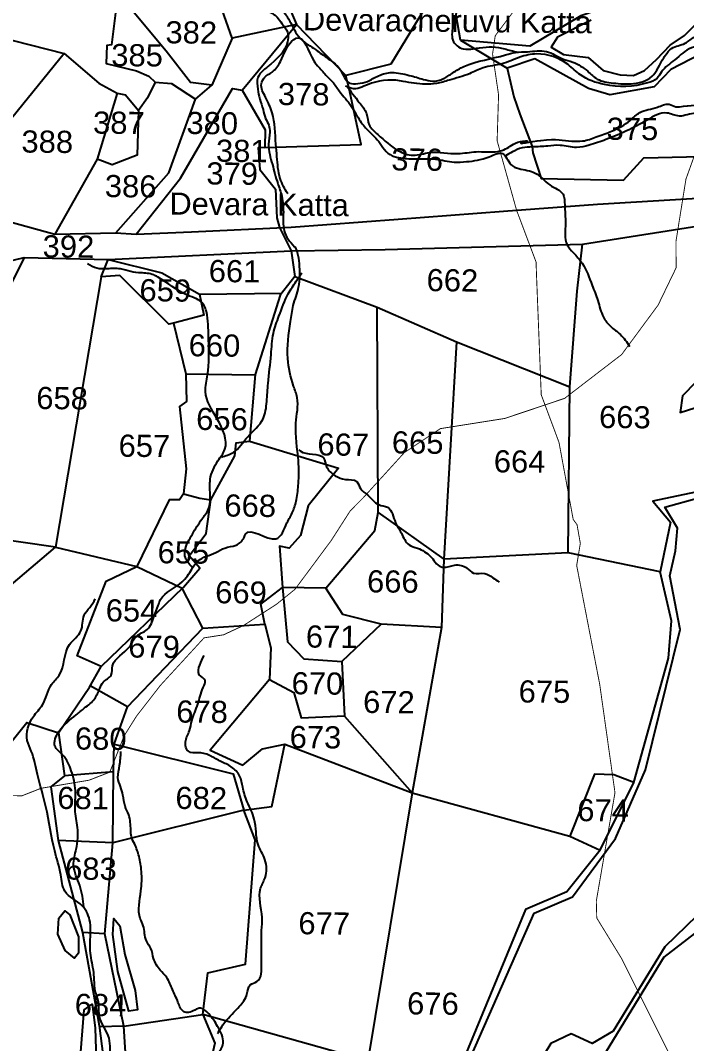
# Model space of a CAD drawing. Header units: feet. Extents: x 817754 to 828518, y 1577595 to 1585637.
# Drawn here: x 821919 to 822665, y 1580352 to 1581498 of the extents above; entities that cross this region are included whole.
import ezdxf
from ezdxf.enums import TextEntityAlignment as Align

# ---------------------------------------------------------------- set-up
doc = ezdxf.new("R2010")
doc.units = ezdxf.units.FT
doc.header["$LTSCALE"] = 15
doc.header["$MEASUREMENT"] = 0
doc.linetypes.add('HIDDEN2', pattern=[0.1875, 0.125, -0.0625])
for name, color, linetype in [('HILL', 17, 'Continuous'), ('PLOT', 7, 'Continuous'), ('PLOT NO', 7, 'Continuous'), ('ROADS', 6, 'HIDDEN2'), ('TANKS-STREAM', 4, 'Continuous'), ('TEXT', 1, 'Continuous')]:
    doc.layers.add(name, color=color, linetype=linetype)
doc.styles.get("Standard").update_dxf_attribs({"font": 'arial.ttf'})
doc.linetypes.add('DOTS', pattern='A,1e-06,-3,["●",Standard,S=3,R=0,X=-1.25,Y=-1.25],-3', length=6.000001)

msp = doc.modelspace()

# ---------------------------------------------------------------- linework, layer by layer
at = {"layer": 'HILL', "lineweight": -2}
for points in [[(822558.3, 1581498.3), (822520.5, 1581479.5), (822513.7, 1581468.2), (822527.5, 1581459.9), (822554.8, 1581456.4), (822571.9, 1581442.1), (822590.7, 1581437.2), (822605.6, 1581436.3), (822618.2, 1581442.1), (822631.6, 1581454.5), (822646.8, 1581470.4), (822662.9, 1581481.2), (822688.2, 1581506.4)], [(822384.6, 1580283.9), (822396.3, 1580315.4), (822417.8, 1580324.9), (822494.6, 1580498.4), (822537.6, 1580516.8), (822585.7, 1580582.2), (822619.3, 1580658.9), (822658.2, 1580816.1), (822646.5, 1580876.3), (822652.9, 1580904), (822654.9, 1580929.6), (822641, 1580953), (822678.7, 1580963.6)], [(822759.9, 1580576.1), (822641, 1580460.7), (822583.1, 1580366.1), (822559.6, 1580352.4), (822536.1, 1580363.3), (822513.2, 1580352.6), (822466.2, 1580274.7), (822420.8, 1580216.1), (822363.3, 1580101.4), (822345.9, 1580110.2), (822343.9, 1580119.1), (822353.1, 1580130.8), (822361.1, 1580150.2), (822367.7, 1580173.8), (822374.7, 1580199), (822395.9, 1580210.7), (822394.2, 1580228.2), (822340.1, 1580240.9), (822340.9, 1580244), (822384.6, 1580283.9)], [(821960.9, 1580475), (821961.9, 1580492.8), (821968.6, 1580501.1), (821974.3, 1580496.5), (821984.1, 1580471.9), (821984, 1580453.5), (821979.6, 1580448.1), (821969, 1580456.6), (821960.9, 1580475)], [(822022.4, 1580474.7), (822023.5, 1580492.5), (822030.3, 1580484.1), (822036, 1580452.1), (822047.4, 1580412), (822050.3, 1580390.1), (822040.4, 1580388.8), (822028, 1580433.1), (822022.4, 1580474.7)], [(821967.3, 1580325.4), (821986.7, 1580343.2), (821990.3, 1580390.3), (821999.5, 1580396.4), (822002.7, 1580369.9), (822004.6, 1580309.8), (821998.2, 1580243.7), (821979.7, 1580216.9), (821956.8, 1580219.2), (821950, 1580244.8), (821967, 1580286.2), (821967.3, 1580325.4)]]:
    msp.add_lwpolyline(points, dxfattribs=at)
at = {"layer": 'PLOT', "lineweight": -2}
for points in [[(822663.2, 1581865.4), (822663.8, 1581721.4), (822645.5, 1581537.3), (822546.9, 1581503.2), (822489.7, 1581469.2), (822412.1, 1581475.9), (822407.1, 1581503.9), (822408.6, 1581517.4), (822416.4, 1581539.9), (822390.7, 1581542.9)], [(822167.6, 1581840.2), (822141.4, 1581776.7), (822111.3, 1581772.8), (822108.6, 1581754.9), (822132, 1581734.9), (822129.6, 1581702.9), (822118, 1581677.7), (822120.9, 1581645.7), (822122.6, 1581623.6), (822155, 1581551.2), (822207.8, 1581541.9), (822228.4, 1581493.4), (822156.1, 1581478.4), (822138.2, 1581529.5), (822122.3, 1581553.3), (822104.8, 1581556.3), (822104.1, 1581576.8), (822061.4, 1581590.8), (821972.7, 1581620.2)], [(822036.7, 1581712), (822068.5, 1581708.3), (822085.4, 1581684.9), (822074.9, 1581641.8), (822061.4, 1581590.8), (822039, 1581515.4), (822025.4, 1581506.7), (822021.1, 1581470.9), (822015.8, 1581470.2), (822015, 1581449.9), (822049, 1581441.8), (822062.9, 1581435.7), (822069.8, 1581428.9), (822088.3, 1581427.6), (822115, 1581410.1), (822133.3, 1581425.7), (822109.4, 1581428.4), (822082.1, 1581463.8), (822039, 1581515.4)], [(822273.5, 1581670.7), (822249.7, 1581625.3), (822272.7, 1581573.4), (822289.7, 1581546.9), (822390.7, 1581542.9), (822333.8, 1581449.3), (822283.7, 1581436.4), (822228.4, 1581493.4)], [(821972.7, 1581620.2), (821872.3, 1581485.3), (821822.1, 1581433.2), (821778.6, 1581347.8), (821745.1, 1581360.6), (821709.9, 1581309.6), (821650.6, 1581236.9), (821563.5, 1581130.1), (821583.1, 1581135.9), (821741.1, 1581189.1), (821923.1, 1581232.8), (822017.3, 1581230.4), (822222.4, 1581240.1), (822327.5, 1581241.4), (822548.5, 1581247.4), (822698, 1581271.2), (822756, 1581280.9), (822773.6, 1581277.5), (823024.5, 1581232), (823131.5, 1581210.9), (823121, 1581234.1), (823112.4, 1581256.3), (823114.1, 1581473.8), (823109.9, 1581642.3)], [(822025.9, 1581260.2), (822048.6, 1581258.7), (822098.4, 1581321.5), (822156.5, 1581422), (822167.3, 1581420), (822228.4, 1581493.4)], [(821872.3, 1581485.3), (821967.9, 1581461.1), (822006.7, 1581427.8), (822027.4, 1581416.7), (822036.6, 1581414.9), (822051.2, 1581397.1), (822049.8, 1581347.3), (822021.7, 1581336.3), (822005.1, 1581342.6), (821957.7, 1581258.6), (822025.9, 1581260.2), (822085.1, 1581327.6), (822115, 1581410.1)], [(822156.1, 1581478.4), (822133.3, 1581425.7)], [(822412.1, 1581475.9), (822464.4, 1581444.8), (822471.8, 1581412.7), (822478.6, 1581393.1), (822492.4, 1581357), (822493, 1581349.9), (822502.2, 1581321), (822594.7, 1581319.3), (822617.5, 1581344.1), (822712.8, 1581346.5), (822704.6, 1581472.6), (822647.5, 1581443.2), (822629, 1581423.9), (822579.4, 1581414.7), (822555.3, 1581422), (822495.3, 1581455.1), (822464.4, 1581444.8)], [(821967.9, 1581461.1), (821851, 1581317.2)], [(822069.8, 1581428.9), (822061.4, 1581411.4), (822051.2, 1581397.1)], [(822192.8, 1581355.9), (822300.6, 1581359.1), (822287.3, 1581421.4), (822283.7, 1581436.4)], [(822167.3, 1581420), (822193, 1581375.4), (822192.8, 1581355.9), (822185.5, 1581355.6), (822187.2, 1581331), (822204.6, 1581309.1), (822206.2, 1581277.2), (822209.3, 1581266.1)], [(822027.4, 1581416.7), (822005.1, 1581342.6)], [(821778.6, 1581347.8), (821851, 1581317.2), (821907.5, 1581272.6), (821957.7, 1581258.6)], [(822048.6, 1581258.7), (822110.8, 1581261.5), (822222.3, 1581266.7), (822342, 1581275.6), (822460, 1581284.4), (822565.4, 1581292.5), (822746.3, 1581303)], [(822698, 1581271.2), (822685.2, 1581185), (822690.2, 1581107.9), (822660.6, 1581077.7), (822658, 1581059.2), (822674.5, 1581064.3), (822702.5, 1581030.4), (822675.3, 1580969.7), (822627.5, 1580959.7), (822647.1, 1580936.3), (822635.6, 1580880.5)], [(822209.3, 1581266.1), (822222.4, 1581240.1), (822226.3, 1581211.3), (822210, 1581190.5), (822181.8, 1581101.7), (822175.7, 1581027.1), (822275.4, 1580996.9), (822241.5, 1580954.5), (822232.7, 1580921.2), (822220.1, 1580907.1), (822209.2, 1580909.5), (822212.5, 1580863.2), (822218, 1580802.3), (822236.5, 1580783.4), (822279, 1580780.2), (822282, 1580719.2), (822358, 1580633.1), (822308.1, 1580332.9), (822123.5, 1580385), (822136.8, 1580352.7), (822131.8, 1580331.8)], [(822532.4, 1580901.8), (822534.3, 1581087.9), (822542.5, 1581194.9), (822548.5, 1581247.4)], [(821923.1, 1581232.8), (821774.3, 1580934.9), (821652.5, 1580788.3), (821604.9, 1580714.1), (821591.4, 1580673.3), (821505.8, 1580564.1), (821502, 1580548), (821485.9, 1580519.7), (821400.3, 1580506.1), (821387.8, 1580495.3), (821385.4, 1580469.8), (821374.2, 1580442.6), (821384.6, 1580440.8), (821393.5, 1580418.6), (821417.7, 1580404.1), (821420, 1580384.9), (821434.2, 1580380.4), (821424, 1580358), (821408.7, 1580308.3), (821404.7, 1580274.3)], [(822119.6, 1581191.6), (822124.3, 1581168.2), (822090.3, 1581159.1), (822085.4, 1581157.8), (822030.4, 1581212.5), (822009.3, 1581211), (822017.3, 1581230.4)], [(822017.3, 1581230.4), (822077.5, 1581215.6), (822119.6, 1581191.6), (822211.7, 1581192.6)], [(822009.3, 1581211), (821958.2, 1580908.3), (822049.3, 1580886.6)], [(822226.3, 1581211.3), (822318.5, 1581177), (822407.3, 1581138.1), (822534.3, 1581087.9)], [(822319.7, 1580947.2), (822318.5, 1581177)], [(822090.3, 1581159.1), (822104.2, 1581102.2), (822105.2, 1581071.4), (822097.1, 1581065.8), (822104.8, 1580996.1), (822101.7, 1580967.9), (822120.1, 1580963.1), (822132.2, 1580961.1)], [(822407.3, 1581138.1), (822393.4, 1580895)], [(821958.2, 1580908.3), (821774.3, 1580934.9), (821605.9, 1580961.5), (821544.6, 1580969.7), (821499.9, 1580998.3), (821563.5, 1581130.1)], [(822104.2, 1581102.2), (822181.7, 1581101.3)], [(821463, 1580269.4), (821615, 1580285.9), (821644.9, 1580312.6), (821678.2, 1580392.2), (821734, 1580492.3), (821756.6, 1580501), (821926, 1580711.8), (821961.5, 1580700.5), (821996.2, 1580751.4), (822009.4, 1580774.8), (822101.6, 1580863.6), (822120, 1580884.7), (822107.9, 1580898.6), (822127, 1580923.6), (822132.2, 1580961.1), (822159.3, 1581010.6), (822160.7, 1581025), (822175.7, 1581027.1)], [(822101.7, 1580967.9), (822097.3, 1580961.2), (822085.7, 1580961.1), (822049.3, 1580886.6), (822100.2, 1580862.3)], [(822261.1, 1580862.5), (822316, 1580926.9), (822319.7, 1580947.2), (822393.4, 1580895)], [(821737, 1580720.6), (821958.2, 1580908.3)], [(822606.3, 1580644.8), (822645, 1580784), (822648.2, 1580825.7), (822635.6, 1580880.5), (822532.4, 1580901.8), (822393.4, 1580895), (822390.5, 1580818.3), (822358, 1580633.1)], [(822009.4, 1580774.8), (821982.6, 1580786.5), (822015.2, 1580870.3), (822049.3, 1580886.6)], [(822039, 1580729.3), (822123.2, 1580817.7), (822100.2, 1580862.3)], [(822123.2, 1580817.7), (822192.6, 1580822), (822188.3, 1580844.3), (822212.5, 1580863.2)], [(822323, 1580822.2), (822280.1, 1580832.9), (822261.1, 1580862.5), (822212.5, 1580863.2)], [(822192.6, 1580822), (822199.5, 1580795.4), (822197.9, 1580760.2), (822225.1, 1580745.5), (822233.4, 1580717), (822282, 1580719.4)], [(822390.5, 1580818.3), (822323, 1580822.2), (822279, 1580780.2)], [(822023.2, 1580656.7), (822024.1, 1580687.5), (822039, 1580729.3), (821997, 1580752.9)], [(822197.9, 1580760.2), (822131.6, 1580680.9), (822168, 1580664.2), (822190.1, 1580682.5), (822215.2, 1580687.7)], [(821961.5, 1580700.5), (821968.5, 1580652.3), (821952.9, 1580640), (821961.3, 1580579.8), (821988.7, 1580476.9), (822007.2, 1580372.7), (822018.8, 1580283.1), (822013.7, 1580225.6), (822001.8, 1580215.9), (822023.6, 1580204.9), (822029.6, 1580215.7), (822046.3, 1580204.6), (822072.6, 1580208.8), (822104.3, 1580187.8), (822112.9, 1580203.7), (822132.7, 1580206.5), (822151.4, 1580223.1), (822274.6, 1580192), (822279.6, 1580200.6), (822302.4, 1580205.8), (822326, 1580190.7), (822347.5, 1580191.3), (822355.4, 1580193.2), (822363.7, 1580189.9)], [(822024.1, 1580687.5), (822157.2, 1580654.5), (822169.1, 1580613.6), (822022.6, 1580577.3)], [(822123.5, 1580385), (822128.9, 1580431.6), (822171, 1580441.3), (822181.8, 1580580.7), (822169.1, 1580613.6), (822200.8, 1580617.8), (822215.2, 1580687.7), (822358, 1580633.1)], [(822022.6, 1580577.3), (822023.2, 1580656.7), (821968.5, 1580652.3)], [(822568.5, 1580568.9), (822606.3, 1580644.8), (822583.9, 1580653.3), (822562, 1580654.1), (822534.3, 1580584.7)], [(822800.3, 1580651.6), (822768.5, 1580571.5), (822707.9, 1580507.8), (822679, 1580479.2), (822639.8, 1580449.1), (822571.1, 1580336.7)], [(822358, 1580633.1), (822534.3, 1580584.7), (822568.5, 1580568.9), (822531.1, 1580522.4), (822484.6, 1580502.5), (822413.4, 1580330.2), (822388.2, 1580317), (822356.8, 1580248)], [(822013.5, 1580475.2), (822022.6, 1580577.3), (821961.3, 1580579.8)], [(822034.8, 1580371.8), (822013.5, 1580475.2), (821988.7, 1580476.9)], [(822034.8, 1580371.8), (822123.5, 1580385)], [(822040.6, 1580283.9), (822034.8, 1580371.8), (822007.4, 1580371)]]:
    msp.add_lwpolyline(points, dxfattribs=at)
at = {"layer": 'ROADS', "lineweight": -2, "ltscale": 10, "const_width": 1}
for points in [[(822474.8, 1581285.5), (822453, 1581363.4), (822454.6, 1581414.7), (822447.9, 1581460.5), (822450.9, 1581481), (822501.3, 1581548.2), (822502.5, 1581608), (822490.5, 1581670.5), (822475.8, 1581705.5), (822462, 1581717), (822459.7, 1581832.6), (822462.4, 1581864.2)], [(822674.6, 1580114.4), (822680, 1580164.3), (822662, 1580221), (822647, 1580338.6), (822592.9, 1580446.8), (822564.6, 1580493), (822564.1, 1580512), (822585, 1580633.3), (822567.9, 1580754.7), (822542.1, 1580887.8), (822546.2, 1580912.5), (822542.5, 1580933.4), (822538.2, 1580939.3), (822522.3, 1581025.6), (822502.4, 1581078.9), (822497.2, 1581210.6), (822496.6, 1581227.6), (822474.8, 1581285.5)]]:
    msp.add_lwpolyline(points, dxfattribs=at)
at = {"layer": 'ROADS', "linetype": 'DOTS', "lineweight": -2, "ltscale": 0.15, "const_width": 1}
msp.add_lwpolyline([(821892.2, 1580630.5), (821920.6, 1580629.8), (821942.2, 1580638.3), (821995.8, 1580647.3), (822019.1, 1580656.3), (822035.2, 1580697), (822049, 1580719), (822075.9, 1580753.6), (822124.7, 1580806.7), (822146.5, 1580810.1), (822169, 1580820.6), (822205.8, 1580844.3), (822226.6, 1580861.1), (822267.2, 1580915.8), (822288.5, 1580949), (822303.4, 1580964), (822349.1, 1581014.2), (822389.4, 1581041), (822461.6, 1581052.4), (822528.6, 1581074.9), (822592.5, 1581124), (822633.3, 1581179.3), (822653.5, 1581221.1), (822653.3, 1581250.6), (822664.5, 1581320.4), (822706.9, 1581438.4)], dxfattribs=at)
at = {"layer": 'TANKS-STREAM', "lineweight": -2}
for points in [[(821541.9, 1581158.6), (821556.1, 1581166.1), (821566.4, 1581173.1), (821585.3, 1581198.9), (821596.2, 1581209), (821602.5, 1581219.4), (821608.5, 1581226.4), (821613.7, 1581234.2), (821635.3, 1581259.4), (821646.2, 1581272.1), (821649.2, 1581290.7), (821653.8, 1581301.4), (821664.7, 1581309.8), (821675.5, 1581320.1), (821678.5, 1581330.8), (821696.2, 1581367.1), (821705, 1581391.4), (821692.9, 1581406.4), (821705.2, 1581409.5), (821715.6, 1581407.6), (821726.5, 1581410.6), (821738.4, 1581422.3), (821753.5, 1581442.4), (821768.2, 1581461.3), (821780.5, 1581471.1), (821801.5, 1581487.2), (821828.6, 1581525.6), (821852, 1581547.9), (821866.1, 1581563.6), (821876.7, 1581576.2), (821888.1, 1581591.9), (821902.8, 1581607.6), (821912.4, 1581613.8), (821922, 1581625.9), (821940.5, 1581657.2), (821958.8, 1581678.2), (821971.6, 1581693.9), (821984, 1581708.3), (821993.2, 1581723.5), (821997.8, 1581734.4), (822020.2, 1581754.5), (822030.4, 1581772.9), (822037, 1581793.6), (822043.4, 1581808.9), (822057.8, 1581845.3), (822064.1, 1581880.5), (822061.5, 1581899.1), (822060.8, 1581914.5), (822056.7, 1581956), (822049.2, 1581978.2), (822041.9, 1582013.5), (822033.4, 1582024.9), (822018.2, 1582047.7), (822005.1, 1582051), (822000.7, 1582064.6), (821992.9, 1582097.2), (821987.3, 1582120.7), (821981.4, 1582132.5), (821971.7, 1582155.6), (821958.8, 1582179.7), (821947.7, 1582196.6), (821943.8, 1582215.1), (821941.4, 1582248.6), (821941.6, 1582266.7), (821930.9, 1582287.1), (821913, 1582310.7), (821891.1, 1582333.1), (821856.9, 1582355.1), (821833.6, 1582377.5), (821820.6, 1582388.9), (821796.2, 1582400.5), (821778.2, 1582406.1), (821759.7, 1582411.2), (821739.8, 1582415.1), (821724.9, 1582415.2), (821706.7, 1582407.3), (821660.4, 1582386.1), (821633.7, 1582385), (821610.6, 1582379.8), (821591.6, 1582380.4), (821564.1, 1582389.3), (821553.2, 1582393.5), (821534.7, 1582396.4), (821519.4, 1582402.8), (821508.2, 1582413.3), (821499.6, 1582420.7), (821486.1, 1582423.5), (821465.3, 1582424.6), (821459, 1582428.8), (821451.8, 1582435.6), (821427.4, 1582441.7), (821409.4, 1582443.7), (821388.5, 1582443.9), (821344.2, 1582453), (821328.9, 1582447.8), (821314.6, 1582448.2), (821287.2, 1582445.7), (821275.7, 1582437.2), (821269.6, 1582429.7), (821258.4, 1582419.9), (821247.6, 1582416.2), (821239.6, 1582410), (821236.3, 1582398.6), (821234.6, 1582388.5), (821234.8, 1582381.2), (821240.8, 1582345.4), (821246.2, 1582325.6), (821244.5, 1582301.3), (821230.4, 1582269.5), (821222.7, 1582256.4), (821215, 1582246.3), (821206.7, 1582235.3), (821202.6, 1582225.2), (821192.3, 1582210.6), (821185.5, 1582196.4), (821173, 1582169.9), (821170.9, 1582158.3), (821166.7, 1582145.1), (821150.3, 1582128), (821144, 1582113.4), (821134.8, 1582103.9), (821128.1, 1582089.7), (821120.3, 1582073.1), (821110.5, 1582056.9), (821105.8, 1582050.4), (821101.2, 1582041.8), (821097.1, 1582035.3), (821092.9, 1582028.7), (821087.9, 1581989.3), (821081.7, 1581980.8), (821077.5, 1581963.6), (821075.8, 1581946.9), (821073.2, 1581934.7), (821072, 1581921.6), (821071.9, 1581909.4), (821072.3, 1581899.2), (821072.2, 1581890.6), (821070.5, 1581875.9), (821068.9, 1581863.8), (821067.7, 1581850.6), (821063.6, 1581842), (821060.5, 1581834.5), (821056.6, 1581809.9), (821050.8, 1581802.1), (821047.8, 1581797.1), (821040, 1581793.2), (821030.7, 1581791.8), (821019.5, 1581790.9), (821008.7, 1581791.3), (820996.5, 1581795.6), (820986.3, 1581797.7), (820973.8, 1581798.8), (820962.6, 1581801.7), (820949.6, 1581805.8), (820939.6, 1581803.7), (820933.4, 1581802.2), (820926.6, 1581804.1), (820891.7, 1581794.1), (820883.4, 1581790), (820871.1, 1581787.1), (820866.3, 1581784.7), (820855.8, 1581784.3), (820834.4, 1581786.5), (820821.4, 1581786.1), (820791.7, 1581791.4), (820772.9, 1581790.6), (820762.9, 1581789.2), (820746.6, 1581775), (820737.1, 1581773.6), (820723.8, 1581766), (820720, 1581762.8), (820715, 1581760.4), (820706.2, 1581755.7), (820697.9, 1581750.6), (820690.1, 1581743.7), (820678.3, 1581738.8), (820671.2, 1581732.1), (820668.4, 1581728.4), (820665.4, 1581724.4), (820657.1, 1581718.5), (820644.4, 1581720.1)], [(822113.2, 1581880.4), (822109, 1581863.8), (822108.1, 1581834.5), (822109.3, 1581819.8), (822102.4, 1581805.2), (822096.3, 1581788.6), (822088.8, 1581780.7), (822100.8, 1581761.8), (822110.8, 1581744), (822115.9, 1581735.4), (822122.1, 1581726.1), (822119.4, 1581716.3), (822119.2, 1581703.2), (822118.1, 1581693.1), (822115, 1581673.1), (822110.9, 1581654.1), (822111.4, 1581638.4), (822115.1, 1581619), (822119.2, 1581605.2), (822123.1, 1581594.6), (822128.9, 1581584.7), (822132.4, 1581575.8), (822134.6, 1581569.9), (822139.2, 1581564), (822145.3, 1581554.1), (822150.5, 1581547.1), (822188.2, 1581528.8), (822211.1, 1581510.8), (822219.2, 1581499.9), (822225.9, 1581487.4), (822232.1, 1581478.5), (822239.6, 1581471.8), (822243.5, 1581469.5), (822251.3, 1581464.2), (822265.7, 1581453.8), (822276.4, 1581444.2), (822281.9, 1581434.3), (822287.8, 1581428), (822296.9, 1581427.3), (822307.8, 1581429.8), (822320, 1581436.2), (822335.2, 1581439.7), (822354.5, 1581436.6), (822370.6, 1581432.1), (822380.7, 1581430.1), (822392.9, 1581432.9), (822403.2, 1581439.4), (822415.7, 1581446.4), (822462.4, 1581459.4), (822473.6, 1581462.2), (822487, 1581463.1), (822508.4, 1581463.2), (822526.4, 1581455.1), (822537.8, 1581451.4), (822554.5, 1581441.1), (822565.2, 1581432.4), (822582.9, 1581428), (822605.9, 1581427.4), (822628.7, 1581437.7), (822634.7, 1581447.8), (822641.4, 1581458.9), (822648.4, 1581466.7), (822663.5, 1581472.5), (822674.4, 1581479.6), (822688, 1581484.4), (822698.9, 1581492.8), (822704.1, 1581505.6), (822708.9, 1581522.3), (822712.6, 1581532.8), (822719.9, 1581541.6), (822748.5, 1581542.3), (822758, 1581537.9), (822771.8, 1581533.8), (822783.2, 1581532.1), (822805.2, 1581529.6), (822817.7, 1581529.4), (822842.1, 1581536.4), (822860.5, 1581536.6), (822874.6, 1581535.1), (822887.7, 1581532.7), (822910.3, 1581528.2), (822925.1, 1581524.8), (822935.9, 1581522)], [(821555.2, 1581138.8), (821560.5, 1581150.3), (821566.6, 1581155.7), (821578.5, 1581163.8), (821589.9, 1581172.2), (821602.2, 1581196.8), (821615, 1581213.4), (821644.2, 1581242.4), (821652.8, 1581253.6), (821671.7, 1581276.7), (821688.1, 1581296.6), (821694.9, 1581311.9), (821703.5, 1581324.7), (821708.8, 1581333.4), (821717.4, 1581341.5), (821735.6, 1581363.3), (821742, 1581378), (821756.9, 1581407.8), (821769.7, 1581423.8), (821778, 1581430.9), (821784.6, 1581436.6), (821793, 1581445.5), (821795.8, 1581454.3), (821800, 1581465.8), (821828.5, 1581481.3), (821842.4, 1581494.4), (821854.7, 1581510.4), (821878, 1581534.9), (821885.8, 1581545.2), (821895.2, 1581556.4), (821903, 1581563.4), (821937, 1581608.9), (821948.4, 1581623.1), (821960.9, 1581635.6), (821967.7, 1581654.2), (821973.6, 1581666.2), (821983.3, 1581674.6), (821991.6, 1581682.2), (821996.6, 1581687.9), (822004.4, 1581696.9), (822013.5, 1581705.6), (822024.6, 1581716.7), (822033.1, 1581732.5), (822038.4, 1581743.4), (822053.4, 1581760.2), (822066.9, 1581764.2), (822077.9, 1581761.6), (822087.1, 1581751.7), (822099.4, 1581746.3), (822109.7, 1581731.4), (822111.7, 1581717.4), (822105.1, 1581679.3), (822096.2, 1581643.5), (822094.6, 1581625.1), (822100.7, 1581604.8), (822110.4, 1581587.1), (822115.3, 1581579.1), (822134.8, 1581545.8), (822152, 1581530.8), (822167.3, 1581526.8), (822182.1, 1581519.8), (822196.2, 1581509.2), (822206.6, 1581501.7), (822212, 1581494.5), (822218.3, 1581485.1), (822219, 1581478.6), (822199.5, 1581449.2), (822190.4, 1581441.6), (822185.1, 1581434.2), (822184.9, 1581421), (822187, 1581410.1), (822190.8, 1581398.2), (822193.7, 1581388.3), (822197.2, 1581380.9), (822198.2, 1581372.9), (822197, 1581359.5), (822201.2, 1581336.8), (822207.3, 1581315.6), (822211.8, 1581301.3), (822213.5, 1581280.9), (822215.2, 1581260.1), (822228, 1581242.7)], [(822426.2, 1581686.4), (822425.2, 1581677.6), (822423.8, 1581669.5), (822424.7, 1581663.9), (822425, 1581659.3), (822423.9, 1581649.6), (822424.8, 1581644.4), (822423.1, 1581636.2), (822410.6, 1581624.6), (822397.8, 1581617.2), (822396.8, 1581612), (822392.8, 1581603.9), (822391.7, 1581591.9), (822391.3, 1581581.1), (822391.8, 1581573), (822394.1, 1581568.7), (822407.9, 1581555.3), (822411.1, 1581546.8), (822406.9, 1581527.3), (822403.2, 1581511), (822403, 1581491.4), (822404.1, 1581474.2), (822408.3, 1581469.6), (822415.1, 1581466.2), (822426.2, 1581466.4), (822454.6, 1581467.8), (822468.3, 1581464.4), (822476.5, 1581462.4)], [(822901.1, 1581530.9), (822882.7, 1581527.5), (822859.4, 1581528.7), (822839, 1581528.9), (822811.7, 1581523.9), (822792.7, 1581523.5), (822768.7, 1581525.7), (822735.3, 1581535.5), (822726.1, 1581531.7), (822714, 1581511.1), (822710.3, 1581500.7), (822696.3, 1581482.1), (822692, 1581476.2), (822682.1, 1581470.1), (822670.6, 1581467.3), (822652, 1581454), (822637.1, 1581440.4), (822632.4, 1581433.6), (822621.5, 1581428.1), (822573.2, 1581426.3), (822546.4, 1581437.1), (822532.4, 1581448.7), (822497.3, 1581460.6), (822478.4, 1581456.9), (822458.5, 1581449.5), (822437.5, 1581445.1), (822422, 1581438.4), (822399.3, 1581431.2), (822385, 1581427.4), (822372.5, 1581426.6), (822347.8, 1581429.8), (822339.5, 1581431.1), (822303.5, 1581424.3), (822294.9, 1581421.4), (822283.2, 1581424.5)], [(822218.4, 1581303.9), (822210, 1581320.9), (822206.4, 1581345.6), (822205.2, 1581359.5), (822201, 1581394.7), (822193.6, 1581412), (822188.9, 1581427.3), (822192.4, 1581434.1), (822201.1, 1581440.3), (822210.3, 1581452.1), (822225.4, 1581476.8), (822227.8, 1581478.2), (822247.6, 1581452.8), (822253.1, 1581445.8), (822262.3, 1581435.7), (822270.5, 1581427), (822278, 1581416.6), (822284.8, 1581408.6), (822296.5, 1581390.6), (822305.7, 1581377.7), (822318.7, 1581364.5), (822325.1, 1581355.8), (822333, 1581347.8), (822343, 1581344.6), (822361, 1581343), (822383.8, 1581342.8), (822404.8, 1581339.5), (822418.6, 1581340), (822443.9, 1581345.3), (822459.1, 1581348.9), (822468.4, 1581336.8), (822477.3, 1581332.2), (822495.6, 1581327.2), (822512, 1581313.9), (822526.8, 1581303.4), (822528.7, 1581291.6), (822529.5, 1581270.9), (822531.5, 1581246.9), (822538.3, 1581238.2), (822548.2, 1581226.3), (822559.4, 1581201.4), (822565.8, 1581184.4), (822572.1, 1581165.7), (822580, 1581155.6), (822591, 1581146.5), (822601.3, 1581133.1)], [(822284.5, 1581425), (822298.6, 1581406.2), (822306.6, 1581393.8), (822309.7, 1581381.3), (822319.3, 1581370.3), (822342.4, 1581352.2), (822358.7, 1581347.1), (822377.5, 1581350.2), (822409.2, 1581349), (822429.5, 1581351.1), (822453.7, 1581351.5), (822462.5, 1581354.2), (822479.1, 1581362.4), (822487, 1581363), (822480.7, 1581361), (822502.1, 1581363.7), (822536.8, 1581363), (822548.7, 1581363.1), (822564, 1581367.6), (822581.2, 1581374.1), (822602.2, 1581386.2), (822612.8, 1581394.9), (822632.6, 1581400.9), (822645.6, 1581404.2), (822653.1, 1581401.5), (822661.9, 1581401.9), (822695.9, 1581401.6), (822716.4, 1581398), (822729.4, 1581398.3), (822739.5, 1581398.4), (822750.5, 1581408.3), (822763.3, 1581424.2), (822772.6, 1581432.3), (822785.3, 1581440.9), (822800.1, 1581449.1), (822818.7, 1581456.9), (822834.5, 1581460.2), (822847.8, 1581456.9), (822862.6, 1581446.7), (822869.2, 1581441.3), (822879.4, 1581435), (822894.8, 1581419.9), (822905.8, 1581412.3), (822915, 1581406.7), (822934.1, 1581395.6), (822945.4, 1581390.4), (822963.2, 1581385.9), (822980.9, 1581377.8), (822995.8, 1581374), (823006.9, 1581369.6), (823017.3, 1581363.7), (823026.5, 1581360.4), (823043.8, 1581357.3), (823049.5, 1581354.6), (823054.4, 1581348.8), (823062.5, 1581345.1), (823074.9, 1581342.2), (823083.6, 1581337.4), (823091.2, 1581333.7), (823099.1, 1581327), (823096.6, 1581325.9), (823112.1, 1581318.9)], [(822867.3, 1581296.6), (822857.7, 1581299.1), (822844.6, 1581304.9), (822834.3, 1581312.5), (822807.7, 1581317.8), (822790.1, 1581324), (822776.2, 1581329.2), (822761, 1581341.6), (822750.7, 1581355.7), (822735.8, 1581385.1), (822728.6, 1581388.8), (822705.9, 1581388.7), (822693.7, 1581393.6), (822685.1, 1581394.9), (822665.9, 1581392.4), (822657.2, 1581391), (822643.2, 1581394.4), (822621, 1581386.5), (822574.8, 1581364.6), (822556, 1581358.4), (822542, 1581355.9), (822523.5, 1581358.2), (822509.7, 1581357.4), (822492.7, 1581356.4), (822481, 1581355.3), (822470.2, 1581350.9), (822462.4, 1581346.5)], [(821990.1, 1580505.5), (821985.5, 1580529.4), (821978.6, 1580552.2), (821981.5, 1580570.1), (821982.9, 1580594.5), (821980.3, 1580614.5), (821980.6, 1580635.7), (821975.9, 1580657.9), (821966.3, 1580675.7), (821957.7, 1580685.6), (821962.2, 1580701.8), (821981.3, 1580720.4), (821990.9, 1580728.2), (822002.3, 1580738.7), (822007.8, 1580750.1), (822011.7, 1580757), (822020.5, 1580765.1), (822022.3, 1580775.4), (822041.1, 1580796.7), (822048.9, 1580808.4), (822060.8, 1580816), (822069, 1580831.2), (822073.3, 1580842.8), (822076, 1580849.5), (822100.2, 1580869.3), (822111, 1580883.7), (822117.7, 1580892.7), (822137.8, 1580902.2), (822147.8, 1580907.3), (822160.6, 1580910.6), (822169.5, 1580919.1), (822171.2, 1580923), (822205.1, 1580917.6), (822217.6, 1580935.4), (822224.1, 1580948.1), (822228.2, 1580961.7), (822230.4, 1580979.4), (822230.4, 1581004.6), (822227.6, 1581047.1), (822229, 1581075.8), (822225, 1581088.7), (822218.4, 1581119.5), (822221.5, 1581160.8), (822224.7, 1581179), (822230.6, 1581199.3), (822231.5, 1581225.8), (822229.5, 1581237.8), (822226.6, 1581245)], [(822111.6, 1580885.3), (822103.3, 1580898.5), (822103.4, 1580904.4), (822111.6, 1580922.9), (822122.3, 1580939.6), (822129.6, 1580951), (822131.5, 1580967.8), (822131.6, 1580984.3), (822140.3, 1581004.9), (822148, 1581017.9), (822139.5, 1581051.7), (822126.3, 1581082.6), (822128.6, 1581101.2), (822129.8, 1581140.4), (822128, 1581168.3), (822122.6, 1581181.9), (822116.3, 1581186.2), (822105.8, 1581190.5), (822072.5, 1581211), (822068.3, 1581213.1), (822054, 1581215.4), (822042.6, 1581216.8), (822031.2, 1581219.8), (822016, 1581220), (822004.6, 1581220.5), (821994.1, 1581225.7)], [(822144.1, 1581009.2), (822157.5, 1581014.4), (822173.6, 1581031.8), (822190.8, 1581051.9), (822194.9, 1581071.2), (822196.5, 1581091.7), (822199.8, 1581124.1), (822202.4, 1581147.7), (822208.6, 1581167), (822219.1, 1581192.1), (822227.9, 1581206), (822234.3, 1581215.6)], [(822230.7, 1581017.8), (822232.3, 1581016.2), (822258.4, 1581008.2), (822262, 1580998.2), (822271.7, 1580988.3), (822283, 1580984.2), (822295.7, 1580981.7), (822300.1, 1580973.8), (822308.2, 1580966.5), (822320.3, 1580955.9), (822330.3, 1580952.9), (822339.2, 1580935.6), (822345.7, 1580923.9), (822354.3, 1580910.9), (822363.8, 1580907.1), (822378.5, 1580897.7), (822380.8, 1580895.1), (822386.8, 1580888.1), (822392.9, 1580885.7), (822405.4, 1580888.2), (822419.1, 1580884.7), (822426.7, 1580879.3), (822439.1, 1580878.9), (822448.1, 1580874.1), (822455.1, 1580869.2)], [(822129.1, 1579518.7), (822127.7, 1579523.5), (822116, 1579533), (822115, 1579553), (822111.9, 1579561.7), (822105.8, 1579575.7), (822100.6, 1579583.6), (822092.2, 1579588.3), (822082.3, 1579601.6), (822075.8, 1579606.2), (822047.5, 1579600.6), (822034.7, 1579618.1), (822025, 1579636.2), (822024, 1579648.2), (822015.2, 1579661.3), (822008.5, 1579670.7), (821993.3, 1579688.7), (821981.9, 1579698.4), (821965.8, 1579705.1), (821959.5, 1579732.1), (821955, 1579745.2), (821969.4, 1579757), (821974.1, 1579766.1), (821982.3, 1579781.8), (821990.5, 1579796.3), (821975.1, 1579834.1), (821975.3, 1579853.6), (821977.1, 1579881.3), (821988.5, 1579905.8), (821994.4, 1579916.8), (821988, 1579936.5), (821976.3, 1579954.3), (821948.1, 1579976.8), (821939.7, 1579986.1), (821936, 1580042.2), (821926.6, 1580063.8), (821925.2, 1580078), (821924.6, 1580095.7), (821932.9, 1580113.2), (821938.8, 1580128.5), (821953.2, 1580138.8), (821962.2, 1580157.5), (821970.1, 1580178.9), (821977.5, 1580191.1), (821998.8, 1580201.3), (822022.1, 1580224.9), (822032.1, 1580228.6), (822041.8, 1580234.7), (822047.8, 1580258), (822045.3, 1580276.1), (822027.8, 1580300.9), (822018.8, 1580317.7), (822018.9, 1580336.6), (822017.3, 1580361.5), (822007.5, 1580382.4), (822006.5, 1580398.9), (822002.8, 1580411.2), (822001.7, 1580423.9), (822000.7, 1580434.7), (821997.1, 1580456.5), (821997, 1580488.4), (821988.3, 1580506.5), (821968.9, 1580522.9), (821964.1, 1580541.3), (821957.4, 1580568.3), (821947.5, 1580617.5), (821938.2, 1580653.7), (821931.2, 1580679.9), (821926.7, 1580691.8), (821933.5, 1580718.6), (821943.6, 1580731.6), (821953.9, 1580754.4), (821962.5, 1580765.1), (821974, 1580799.2), (821986.8, 1580814.4), (821990.4, 1580832), (821996.7, 1580840.8), (822002.9, 1580850.3)], [(822139.8, 1580363.7), (822148.1, 1580376.4), (822164.5, 1580394.1), (822172.8, 1580407.7), (822176.5, 1580418.1), (822184, 1580421.9), (822189.1, 1580442), (822188.9, 1580457), (822189.2, 1580479.1), (822189.7, 1580493.7), (822188, 1580526.3), (822193, 1580538), (822192.9, 1580558.5), (822185.3, 1580575.2), (822181, 1580603.8), (822173, 1580623.1), (822168, 1580639.4), (822164.5, 1580652.1), (822155.2, 1580662.3), (822143.5, 1580668.3), (822132.5, 1580674.3), (822119.1, 1580678), (822107.1, 1580679.7), (822103.9, 1580686.3), (822103.9, 1580690.2), (822108.3, 1580702.8), (822111, 1580713.9), (822117.7, 1580732.3), (822123.8, 1580751.1), (822125.8, 1580758.9), (822119.4, 1580765.4), (822119.8, 1580776.2), (822124.8, 1580786.9)], [(822100, 1579583.2), (822106, 1579584.1), (822118.2, 1579587.1), (822131.2, 1579594), (822139.6, 1579602.4), (822145.4, 1579610.9), (822143.2, 1579626.2), (822134.6, 1579649.6), (822113.1, 1579672.6), (822102.3, 1579677.8), (822098.6, 1579695.5), (822107.4, 1579722.3), (822116.4, 1579737.5), (822117.5, 1579748.9), (822120, 1579767.2), (822116.8, 1579803.2), (822121.1, 1579823.8), (822132.1, 1579839), (822156.2, 1579845), (822165.4, 1579858.6), (822162.3, 1579883.8), (822162.6, 1579911.5), (822155.8, 1579935.6), (822141.8, 1579977.9), (822142.3, 1579991.6), (822142.1, 1580010.2), (822141.9, 1580029.6), (822147.5, 1580056.9), (822149, 1580078), (822153.3, 1580096.5), (822147.7, 1580116.9), (822141.2, 1580130.6), (822143.5, 1580151.5), (822145.3, 1580159.8), (822134.8, 1580187.2), (822124.6, 1580203.9), (822108.6, 1580221), (822103.7, 1580227.7), (822104.3, 1580244.2), (822105.2, 1580256.2), (822108.7, 1580273.1), (822112.5, 1580281.3), (822112.6, 1580288), (822116.4, 1580294.5), (822122.8, 1580320.8), (822126.3, 1580329.9), (822139.2, 1580341), (822146, 1580352.9), (822139.9, 1580371.6), (822130.1, 1580385.7), (822120.7, 1580392), (822107.4, 1580387.2), (822102, 1580388.1), (822095.5, 1580398.9), (822089.4, 1580413), (822082.9, 1580426.3), (822075.5, 1580434.7), (822068.2, 1580447.6), (822065, 1580458.8), (822060.1, 1580467.4), (822056.5, 1580484.4), (822053.3, 1580492.3), (822054, 1580523.3), (822054.6, 1580545.2), (822051.9, 1580561.8), (822047, 1580575.5), (822043.4, 1580583.8), (822042.6, 1580591.3), (822040.3, 1580608.7), (822036.3, 1580618.2), (822033.9, 1580630.6), (822031.1, 1580640.1), (822028.3, 1580650.5), (822030.1, 1580663.7), (822031.5, 1580679.4)]]:
    msp.add_spline(points, degree=3, dxfattribs=at)

# ---------------------------------------------------------------- texts
at = {"layer": 'PLOT NO', "lineweight": -2}
for s, p in [('382', (822110.4, 1581484.6)), ('385', (822049.7, 1581459.1)), ('378', (822236.3, 1581415.5)), ('387', (822029.3, 1581383.5)), ('380', (822133.9, 1581383.1)), ('375', (822604.6, 1581376.6)), ('388', (821949.1, 1581362.3)), ('381', (822167, 1581352)), ('376', (822363.4, 1581342.3)), ('379', (822156.2, 1581326.6)), ('386', (822042.5, 1581312.4)), ('392', (821972.8, 1581244.9)), ('661', (822158.9, 1581217.3)), ('662', (822402.9, 1581207.1)), ('659', (822081.3, 1581195.8)), ('660', (822136.4, 1581134.2)), ('658', (821965.7, 1581075.1)), ('656', (822144.8, 1581051.7)), ('663', (822596.1, 1581053.9)), ('657', (822057.9, 1581021.7)), ('667', (822280.6, 1581023.1)), ('665', (822364, 1581025.4)), ('664', (822478.2, 1581004.2)), ('668', (822176.4, 1580954.7)), ('655', (822101.6, 1580902.4)), ('666', (822336.2, 1580869.8)), ('669', (822166.1, 1580857.6)), ('654', (822043.5, 1580837.3)), ('671', (822267.7, 1580808)), ('679', (822068.7, 1580796.8)), ('670', (822251.7, 1580755.7)), ('675', (822506, 1580746.5)), ('672', (822331.8, 1580734.8)), ('678', (822122.5, 1580724)), ('680', (822009, 1580693.8)), ('673', (822249.5, 1580695.5)), ('681', (821989.3, 1580627.3)), ('682', (822121.6, 1580627.3)), ('674', (822571.7, 1580613.6)), ('683', (821998, 1580548.2)), ('677', (822259.3, 1580487)), ('676', (822381.1, 1580397.2)), ('684', (822008.8, 1580395.5))]:
    msp.add_text(s, height=24.81, rotation=359.4283, dxfattribs=at).set_placement(p, align=Align.MIDDLE_CENTER)
at = {"layer": 'TEXT', "color": 7, "lineweight": -2}
for s, p in [('Devaracheruvu Katta', (822235.4, 1581486.9)), ('Devara Katta', (822085.9, 1581280.8))]:
    msp.add_text(s, height=24.643, rotation=359.4283, dxfattribs=at).set_placement(p)

doc.saveas('drawing.dxf')
